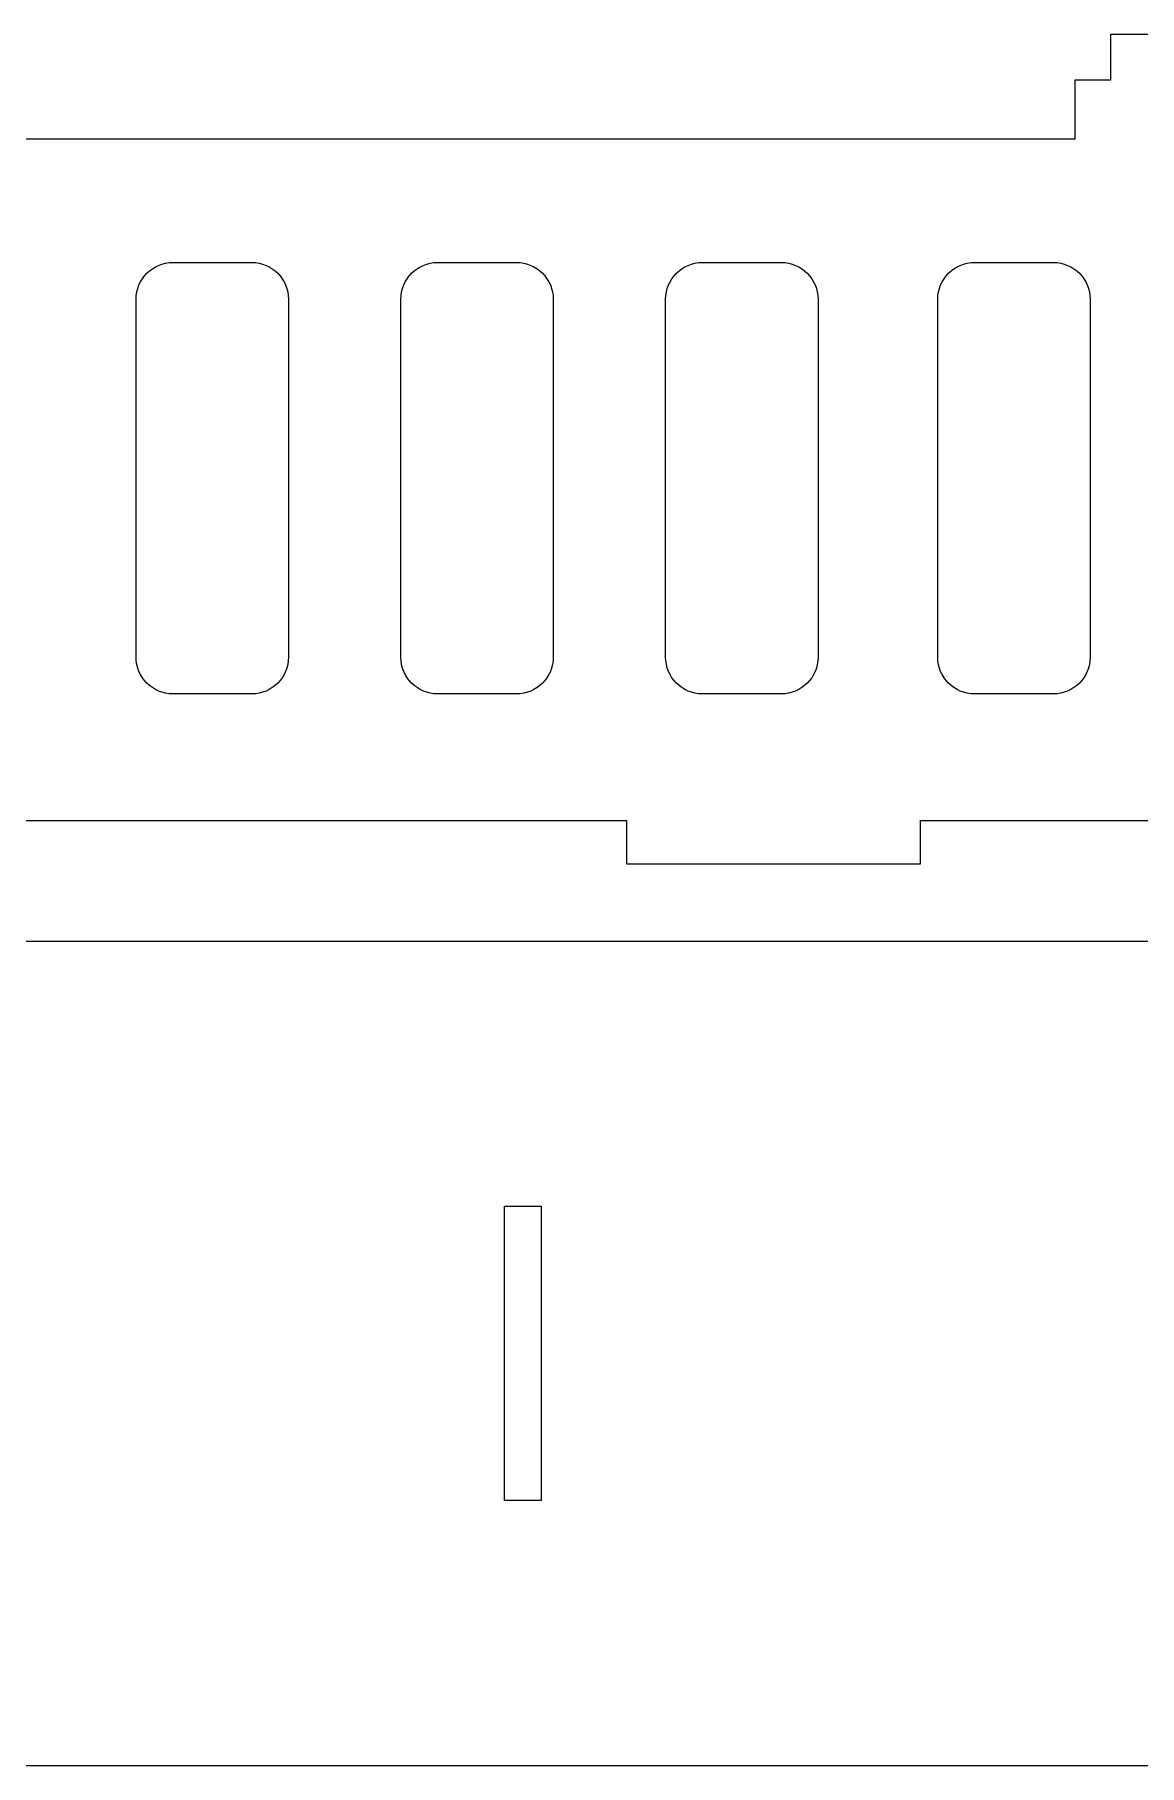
# Model space of a CAD drawing. Header units: millimetres. Extents: x -580 to 580, y -723 to 723.
# Drawn here: x 233.5 to 316.5, y -285.5 to -155.4 of the extents above; entities that cross this region are included whole.
import ezdxf

# ---------------------------------------------------------------- set-up
doc = ezdxf.new("R2010")
doc.units = ezdxf.units.MM
doc.header["$MEASUREMENT"] = 0
doc.layers.add('Camada 1', color=7, linetype='Continuous')

msp = doc.modelspace()

# ---------------------------------------------------------------- linework, layer by layer
at = {"layer": 'Camada 1', "color": 250, "lineweight": 9}
for points, knots in [([(277.954, -214.5025), (277.954, -214.5025), (211.0452, -214.5025), (211.0452, -214.5025), (211.0452, -214.5025), (211.0452, -214.5025), (211.0452, -187.8572), (211.0452, -187.8572), (211.0452, -187.8572), (211.0452, -187.8572), (208.2798, -187.8572), (208.2798, -187.8572), (208.2798, -187.8572), (208.2798, -187.8572), (208.2798, -214.5025), (208.2798, -214.5025), (208.2798, -214.5025), (208.2798, -214.5025), (201.1259, -214.5025), (201.1259, -214.5025), (201.1259, -214.5025), (201.1259, -214.5025), (201.1259, -163.2859), (201.1259, -163.2859), (201.1259, -163.2859), (201.1259, -163.2859), (215.4344, -163.2859), (215.4344, -163.2859), (215.4344, -163.2859), (215.4344, -163.2859), (215.4344, -158.8365), (215.4344, -158.8365), (215.4344, -158.8365), (215.4344, -158.8365), (218.1173, -158.8365), (218.1173, -158.8365), (218.1173, -158.8365), (218.1173, -158.8365), (218.1173, -155.4224), (218.1173, -155.4224), (218.1173, -155.4224), (218.1173, -155.4224), (225.8, -155.4224), (225.8, -155.4224), (225.8, -155.4224), (225.8, -155.4224), (225.8, -158.8365), (225.8, -158.8365), (225.8, -158.8365), (225.8, -158.8365), (228.4824, -158.8365), (228.4824, -158.8365), (228.4824, -158.8365), (228.4824, -158.8365), (228.4824, -163.2859), (228.4824, -163.2859), (228.4824, -163.2859), (228.4824, -163.2859), (311.6686, -163.2859), (311.6686, -163.2859), (311.6686, -163.2859), (311.6686, -163.2859), (311.6686, -158.8365), (311.6686, -158.8365), (311.6686, -158.8365), (311.6686, -158.8365), (314.3516, -158.8365), (314.3516, -158.8365), (314.3516, -158.8365), (314.3516, -158.8365), (314.3516, -155.4224), (314.3516, -155.4224), (314.3516, -155.4224), (314.3516, -155.4224), (322.0343, -155.4224), (322.0343, -155.4224), (322.0343, -155.4224), (322.0343, -155.4224), (322.0343, -158.8365), (322.0343, -158.8365), (322.0343, -158.8365), (322.0343, -158.8365), (324.7166, -158.8365), (324.7166, -158.8365), (324.7166, -158.8365), (324.7166, -158.8365), (324.7166, -163.2859), (324.7166, -163.2859), (324.7166, -163.2859), (324.7166, -163.2859), (409.009, -163.2859), (409.009, -163.2859), (409.009, -163.2859), (409.009, -163.2859), (409.009, -158.8365), (409.009, -158.8365), (409.009, -158.8365), (409.009, -158.8365), (411.6919, -158.8365), (411.6919, -158.8365), (411.6919, -158.8365), (411.6919, -158.8365), (411.6919, -155.4224), (411.6919, -155.4224), (411.6919, -155.4224), (411.6919, -155.4224), (419.3746, -155.4224), (419.3746, -155.4224), (419.3746, -155.4224), (419.3746, -155.4224), (419.3746, -158.8365), (419.3746, -158.8365), (419.3746, -158.8365), (419.3746, -158.8365), (422.057, -158.8365), (422.057, -158.8365), (422.057, -158.8365), (422.057, -158.8365), (422.057, -163.2859), (422.057, -163.2859), (422.057, -163.2859), (422.057, -163.2859), (435.7472, -163.2859), (435.7472, -163.2859), (435.7472, -163.2859), (435.7472, -163.2859), (435.7472, -214.5025), (435.7472, -214.5025), (435.7472, -214.5025), (435.7472, -214.5025), (427.8488, -214.5025), (427.8488, -214.5025), (427.8488, -214.5025), (427.8488, -214.5025), (427.8488, -187.8572), (427.8488, -187.8572), (427.8488, -187.8572), (427.8488, -187.8572), (425.0834, -187.8572), (425.0834, -187.8572), (425.0834, -187.8572), (425.0834, -187.8572), (425.0834, -214.5025), (425.0834, -214.5025), (425.0834, -214.5025), (425.0834, -214.5025), (383.0374, -214.5025), (383.0374, -214.5025), (383.0374, -214.5025), (383.0374, -214.5025), (383.0374, -217.7711), (383.0374, -217.7711), (383.0374, -217.7711), (383.0374, -217.7711), (360.9146, -217.7711), (360.9146, -217.7711), (360.9146, -217.7711), (360.9146, -217.7711), (360.9146, -214.5025), (360.9146, -214.5025), (360.9146, -214.5025), (360.9146, -214.5025), (300.0768, -214.5025), (300.0768, -214.5025), (300.0768, -214.5025), (300.0768, -214.5025), (300.0768, -217.7711), (300.0768, -217.7711), (300.0768, -217.7711), (300.0768, -217.7711), (277.954, -217.7711), (277.954, -217.7711), (277.954, -217.7711), (277.954, -217.7711), (277.954, -214.5025), (277.954, -214.5025), (277.954, -214.5025), (277.954, -214.5025), (277.954, -214.5025), (277.954, -214.5025)], [0, 0, 0, 0, 0.02173913, 0.02173913, 0.02173913, 0.02173913, 0.04347826, 0.04347826, 0.04347826, 0.04347826, 0.06521739, 0.06521739, 0.06521739, 0.06521739, 0.08695652, 0.08695652, 0.08695652, 0.08695652, 0.10869565, 0.10869565, 0.10869565, 0.10869565, 0.13043478, 0.13043478, 0.13043478, 0.13043478, 0.15217391, 0.15217391, 0.15217391, 0.15217391, 0.17391304, 0.17391304, 0.17391304, 0.17391304, 0.19565217, 0.19565217, 0.19565217, 0.19565217, 0.2173913, 0.2173913, 0.2173913, 0.2173913, 0.23913043, 0.23913043, 0.23913043, 0.23913043, 0.26086957, 0.26086957, 0.26086957, 0.26086957, 0.2826087, 0.2826087, 0.2826087, 0.2826087, 0.30434783, 0.30434783, 0.30434783, 0.30434783, 0.32608696, 0.32608696, 0.32608696, 0.32608696, 0.34782609, 0.34782609, 0.34782609, 0.34782609, 0.36956522, 0.36956522, 0.36956522, 0.36956522, 0.39130435, 0.39130435, 0.39130435, 0.39130435, 0.41304348, 0.41304348, 0.41304348, 0.41304348, 0.43478261, 0.43478261, 0.43478261, 0.43478261, 0.45652174, 0.45652174, 0.45652174, 0.45652174, 0.47826087, 0.47826087, 0.47826087, 0.47826087, 0.5, 0.5, 0.5, 0.5, 0.52173913, 0.52173913, 0.52173913, 0.52173913, 0.54347826, 0.54347826, 0.54347826, 0.54347826, 0.56521739, 0.56521739, 0.56521739, 0.56521739, 0.58695652, 0.58695652, 0.58695652, 0.58695652, 0.60869565, 0.60869565, 0.60869565, 0.60869565, 0.63043478, 0.63043478, 0.63043478, 0.63043478, 0.65217391, 0.65217391, 0.65217391, 0.65217391, 0.67391304, 0.67391304, 0.67391304, 0.67391304, 0.69565217, 0.69565217, 0.69565217, 0.69565217, 0.7173913, 0.7173913, 0.7173913, 0.7173913, 0.73913043, 0.73913043, 0.73913043, 0.73913043, 0.76086957, 0.76086957, 0.76086957, 0.76086957, 0.7826087, 0.7826087, 0.7826087, 0.7826087, 0.80434783, 0.80434783, 0.80434783, 0.80434783, 0.82608696, 0.82608696, 0.82608696, 0.82608696, 0.84782609, 0.84782609, 0.84782609, 0.84782609, 0.86956522, 0.86956522, 0.86956522, 0.86956522, 0.89130435, 0.89130435, 0.89130435, 0.89130435, 0.91304348, 0.91304348, 0.91304348, 0.91304348, 0.93478261, 0.93478261, 0.93478261, 0.93478261, 0.95652174, 0.95652174, 0.95652174, 0.95652174, 1, 1, 1, 1]), ([(77.4742, -285.5472), (77.4742, -285.5472), (77.4742, -276.7645), (77.4742, -276.7645), (77.4742, -276.7645), (77.4742, -276.7645), (89.4404, -276.7645), (89.4404, -276.7645), (89.4404, -276.7645), (89.4404, -276.7645), (89.4404, -273.9991), (89.4404, -273.9991), (89.4404, -273.9991), (89.4404, -273.9991), (77.4742, -273.9991), (77.4742, -273.9991), (77.4742, -273.9991), (77.4742, -273.9991), (77.4742, -265.6367), (77.4742, -265.6367), (77.4742, -265.6367), (77.4742, -265.6367), (71.9839, -265.6367), (71.9839, -265.6367), (71.9839, -265.6367), (71.9839, -265.6367), (71.9839, -255.958), (71.9839, -255.958), (71.9839, -255.958), (71.9839, -255.958), (89.4404, -255.958), (89.4404, -255.958), (89.4404, -255.958), (89.4404, -255.958), (89.4404, -253.1926), (89.4404, -253.1926), (89.4404, -253.1926), (89.4404, -253.1926), (71.9839, -253.1926), (71.9839, -253.1926), (71.9839, -253.1926), (71.9839, -253.1926), (71.9839, -243.5139), (71.9839, -243.5139), (71.9839, -243.5139), (71.9839, -243.5139), (77.4742, -243.5139), (77.4742, -243.5139), (77.4742, -243.5139), (77.4742, -243.5139), (77.4742, -235.2842), (77.4742, -235.2842), (77.4742, -235.2842), (77.4742, -235.2842), (89.4404, -235.2842), (89.4404, -235.2842), (89.4404, -235.2842), (89.4404, -235.2842), (89.4404, -232.5188), (89.4404, -232.5188), (89.4404, -232.5188), (89.4404, -232.5188), (77.4742, -232.5188), (77.4742, -232.5188), (77.4742, -232.5188), (77.4742, -232.5188), (77.4742, -223.6033), (77.4742, -223.6033), (77.4742, -223.6033), (77.4742, -223.6033), (462.8193, -223.6033), (462.8193, -223.6033), (462.8193, -223.6033), (462.8193, -223.6033), (462.8193, -243.5139), (462.8193, -243.5139), (462.8193, -243.5139), (462.8193, -243.5139), (468.36, -243.5139), (468.36, -243.5139), (468.36, -243.5139), (468.36, -243.5139), (468.36, -265.6367), (468.36, -265.6367), (468.36, -265.6367), (468.36, -265.6367), (462.8193, -265.6367), (462.8193, -265.6367), (462.8193, -265.6367), (462.8193, -265.6367), (462.8193, -285.5472), (462.8193, -285.5472), (462.8193, -285.5472), (462.8193, -285.5472), (77.4742, -285.5472), (77.4742, -285.5472), (77.4742, -285.5472), (77.4742, -285.5472), (77.4742, -285.5472), (77.4742, -285.5472)], [0, 0, 0, 0, 0.03846154, 0.03846154, 0.03846154, 0.03846154, 0.07692308, 0.07692308, 0.07692308, 0.07692308, 0.11538462, 0.11538462, 0.11538462, 0.11538462, 0.15384615, 0.15384615, 0.15384615, 0.15384615, 0.19230769, 0.19230769, 0.19230769, 0.19230769, 0.23076923, 0.23076923, 0.23076923, 0.23076923, 0.26923077, 0.26923077, 0.26923077, 0.26923077, 0.30769231, 0.30769231, 0.30769231, 0.30769231, 0.34615385, 0.34615385, 0.34615385, 0.34615385, 0.38461538, 0.38461538, 0.38461538, 0.38461538, 0.42307692, 0.42307692, 0.42307692, 0.42307692, 0.46153846, 0.46153846, 0.46153846, 0.46153846, 0.5, 0.5, 0.5, 0.5, 0.53846154, 0.53846154, 0.53846154, 0.53846154, 0.57692308, 0.57692308, 0.57692308, 0.57692308, 0.61538462, 0.61538462, 0.61538462, 0.61538462, 0.65384615, 0.65384615, 0.65384615, 0.65384615, 0.69230769, 0.69230769, 0.69230769, 0.69230769, 0.73076923, 0.73076923, 0.73076923, 0.73076923, 0.76923077, 0.76923077, 0.76923077, 0.76923077, 0.80769231, 0.80769231, 0.80769231, 0.80769231, 0.84615385, 0.84615385, 0.84615385, 0.84615385, 0.88461538, 0.88461538, 0.88461538, 0.88461538, 0.92307692, 0.92307692, 0.92307692, 0.92307692, 1, 1, 1, 1])]:
    msp.add_open_spline(points, degree=3, knots=knots, dxfattribs=at)
at = {"layer": 'Camada 1', "color": 240, "lineweight": 9}
for points, knots in [([(241.0852, -175.3191), (241.0852, -175.3191), (241.0852, -202.226), (241.0852, -202.226), (241.0852, -202.226), (241.0852, -202.226), (241.0996, -202.5077), (241.0996, -202.5077), (241.0996, -202.5077), (241.0996, -202.5077), (241.1417, -202.7814), (241.1417, -202.7814), (241.1417, -202.7814), (241.1417, -202.7814), (241.2101, -203.0459), (241.2101, -203.0459), (241.2101, -203.0459), (241.2101, -203.0459), (241.3035, -203.2997), (241.3035, -203.2997), (241.3035, -203.2997), (241.3035, -203.2997), (241.4203, -203.5413), (241.4203, -203.5413), (241.4203, -203.5413), (241.4203, -203.5413), (241.5592, -203.7693), (241.5592, -203.7693), (241.5592, -203.7693), (241.5592, -203.7693), (241.7188, -203.9823), (241.7188, -203.9823), (241.7188, -203.9823), (241.7188, -203.9823), (241.8976, -204.1789), (241.8976, -204.1789), (241.8976, -204.1789), (241.8976, -204.1789), (242.0942, -204.3578), (242.0942, -204.3578), (242.0942, -204.3578), (242.0942, -204.3578), (242.3072, -204.5173), (242.3072, -204.5173), (242.3072, -204.5173), (242.3072, -204.5173), (242.5353, -204.6562), (242.5353, -204.6562), (242.5353, -204.6562), (242.5353, -204.6562), (242.7769, -204.773), (242.7769, -204.773), (242.7769, -204.773), (242.7769, -204.773), (243.0306, -204.8664), (243.0306, -204.8664), (243.0306, -204.8664), (243.0306, -204.8664), (243.2951, -204.9348), (243.2951, -204.9348), (243.2951, -204.9348), (243.2951, -204.9348), (243.5689, -204.9769), (243.5689, -204.9769), (243.5689, -204.9769), (243.5689, -204.9769), (243.8506, -204.9913), (243.8506, -204.9913), (243.8506, -204.9913), (243.8506, -204.9913), (249.7828, -204.9913), (249.7828, -204.9913), (249.7828, -204.9913), (249.7828, -204.9913), (250.0645, -204.9769), (250.0645, -204.9769), (250.0645, -204.9769), (250.0645, -204.9769), (250.3384, -204.9348), (250.3384, -204.9348), (250.3384, -204.9348), (250.3384, -204.9348), (250.6028, -204.8664), (250.6028, -204.8664), (250.6028, -204.8664), (250.6028, -204.8664), (250.8566, -204.773), (250.8566, -204.773), (250.8566, -204.773), (250.8566, -204.773), (251.0982, -204.6562), (251.0982, -204.6562), (251.0982, -204.6562), (251.0982, -204.6562), (251.3262, -204.5173), (251.3262, -204.5173), (251.3262, -204.5173), (251.3262, -204.5173), (251.5393, -204.3578), (251.5393, -204.3578), (251.5393, -204.3578), (251.5393, -204.3578), (251.7359, -204.1789), (251.7359, -204.1789), (251.7359, -204.1789), (251.7359, -204.1789), (251.9147, -203.9823), (251.9147, -203.9823), (251.9147, -203.9823), (251.9147, -203.9823), (252.0743, -203.7693), (252.0743, -203.7693), (252.0743, -203.7693), (252.0743, -203.7693), (252.2132, -203.5413), (252.2132, -203.5413), (252.2132, -203.5413), (252.2132, -203.5413), (252.33, -203.2997), (252.33, -203.2997), (252.33, -203.2997), (252.33, -203.2997), (252.4233, -203.0459), (252.4233, -203.0459), (252.4233, -203.0459), (252.4233, -203.0459), (252.4917, -202.7814), (252.4917, -202.7814), (252.4917, -202.7814), (252.4917, -202.7814), (252.5339, -202.5077), (252.5339, -202.5077), (252.5339, -202.5077), (252.5339, -202.5077), (252.5482, -202.226), (252.5482, -202.226), (252.5482, -202.226), (252.5482, -202.226), (252.5482, -175.3191), (252.5482, -175.3191), (252.5482, -175.3191), (252.5482, -175.3191), (252.5339, -175.0374), (252.5339, -175.0374), (252.5339, -175.0374), (252.5339, -175.0374), (252.4917, -174.7635), (252.4917, -174.7635), (252.4917, -174.7635), (252.4917, -174.7635), (252.4233, -174.4991), (252.4233, -174.4991), (252.4233, -174.4991), (252.4233, -174.4991), (252.33, -174.2453), (252.33, -174.2453), (252.33, -174.2453), (252.33, -174.2453), (252.2132, -174.0037), (252.2132, -174.0037), (252.2132, -174.0037), (252.2132, -174.0037), (252.0743, -173.7757), (252.0743, -173.7757), (252.0743, -173.7757), (252.0743, -173.7757), (251.9147, -173.5626), (251.9147, -173.5626), (251.9147, -173.5626), (251.9147, -173.5626), (251.7359, -173.366), (251.7359, -173.366), (251.7359, -173.366), (251.7359, -173.366), (251.5393, -173.1872), (251.5393, -173.1872), (251.5393, -173.1872), (251.5393, -173.1872), (251.3262, -173.0276), (251.3262, -173.0276), (251.3262, -173.0276), (251.3262, -173.0276), (251.0982, -172.8887), (251.0982, -172.8887), (251.0982, -172.8887), (251.0982, -172.8887), (250.8566, -172.7719), (250.8566, -172.7719), (250.8566, -172.7719), (250.8566, -172.7719), (250.6028, -172.6785), (250.6028, -172.6785), (250.6028, -172.6785), (250.6028, -172.6785), (250.3384, -172.6101), (250.3384, -172.6101), (250.3384, -172.6101), (250.3384, -172.6101), (250.0645, -172.568), (250.0645, -172.568), (250.0645, -172.568), (250.0645, -172.568), (249.7828, -172.5537), (249.7828, -172.5537), (249.7828, -172.5537), (249.7828, -172.5537), (243.8506, -172.5537), (243.8506, -172.5537), (243.8506, -172.5537), (243.8506, -172.5537), (243.5689, -172.568), (243.5689, -172.568), (243.5689, -172.568), (243.5689, -172.568), (243.2951, -172.6101), (243.2951, -172.6101), (243.2951, -172.6101), (243.2951, -172.6101), (243.0306, -172.6785), (243.0306, -172.6785), (243.0306, -172.6785), (243.0306, -172.6785), (242.7769, -172.7719), (242.7769, -172.7719), (242.7769, -172.7719), (242.7769, -172.7719), (242.5353, -172.8887), (242.5353, -172.8887), (242.5353, -172.8887), (242.5353, -172.8887), (242.3072, -173.0276), (242.3072, -173.0276), (242.3072, -173.0276), (242.3072, -173.0276), (242.0942, -173.1872), (242.0942, -173.1872), (242.0942, -173.1872), (242.0942, -173.1872), (241.8976, -173.366), (241.8976, -173.366), (241.8976, -173.366), (241.8976, -173.366), (241.7188, -173.5626), (241.7188, -173.5626), (241.7188, -173.5626), (241.7188, -173.5626), (241.5592, -173.7757), (241.5592, -173.7757), (241.5592, -173.7757), (241.5592, -173.7757), (241.4203, -174.0037), (241.4203, -174.0037), (241.4203, -174.0037), (241.4203, -174.0037), (241.3035, -174.2453), (241.3035, -174.2453), (241.3035, -174.2453), (241.3035, -174.2453), (241.2101, -174.4991), (241.2101, -174.4991), (241.2101, -174.4991), (241.2101, -174.4991), (241.1417, -174.7635), (241.1417, -174.7635), (241.1417, -174.7635), (241.1417, -174.7635), (241.0996, -175.0374), (241.0996, -175.0374), (241.0996, -175.0374), (241.0996, -175.0374), (241.0852, -175.3191), (241.0852, -175.3191), (241.0852, -175.3191), (241.0852, -175.3191), (241.0852, -175.3191), (241.0852, -175.3191)], [0, 0, 0, 0, 0.01428571, 0.01428571, 0.01428571, 0.01428571, 0.02857143, 0.02857143, 0.02857143, 0.02857143, 0.04285714, 0.04285714, 0.04285714, 0.04285714, 0.05714286, 0.05714286, 0.05714286, 0.05714286, 0.07142857, 0.07142857, 0.07142857, 0.07142857, 0.08571429, 0.08571429, 0.08571429, 0.08571429, 0.1, 0.1, 0.1, 0.1, 0.11428571, 0.11428571, 0.11428571, 0.11428571, 0.12857143, 0.12857143, 0.12857143, 0.12857143, 0.14285714, 0.14285714, 0.14285714, 0.14285714, 0.15714286, 0.15714286, 0.15714286, 0.15714286, 0.17142857, 0.17142857, 0.17142857, 0.17142857, 0.18571429, 0.18571429, 0.18571429, 0.18571429, 0.2, 0.2, 0.2, 0.2, 0.21428571, 0.21428571, 0.21428571, 0.21428571, 0.22857143, 0.22857143, 0.22857143, 0.22857143, 0.24285714, 0.24285714, 0.24285714, 0.24285714, 0.25714286, 0.25714286, 0.25714286, 0.25714286, 0.27142857, 0.27142857, 0.27142857, 0.27142857, 0.28571429, 0.28571429, 0.28571429, 0.28571429, 0.3, 0.3, 0.3, 0.3, 0.31428571, 0.31428571, 0.31428571, 0.31428571, 0.32857143, 0.32857143, 0.32857143, 0.32857143, 0.34285714, 0.34285714, 0.34285714, 0.34285714, 0.35714286, 0.35714286, 0.35714286, 0.35714286, 0.37142857, 0.37142857, 0.37142857, 0.37142857, 0.38571429, 0.38571429, 0.38571429, 0.38571429, 0.4, 0.4, 0.4, 0.4, 0.41428571, 0.41428571, 0.41428571, 0.41428571, 0.42857143, 0.42857143, 0.42857143, 0.42857143, 0.44285714, 0.44285714, 0.44285714, 0.44285714, 0.45714286, 0.45714286, 0.45714286, 0.45714286, 0.47142857, 0.47142857, 0.47142857, 0.47142857, 0.48571429, 0.48571429, 0.48571429, 0.48571429, 0.5, 0.5, 0.5, 0.5, 0.51428571, 0.51428571, 0.51428571, 0.51428571, 0.52857143, 0.52857143, 0.52857143, 0.52857143, 0.54285714, 0.54285714, 0.54285714, 0.54285714, 0.55714286, 0.55714286, 0.55714286, 0.55714286, 0.57142857, 0.57142857, 0.57142857, 0.57142857, 0.58571429, 0.58571429, 0.58571429, 0.58571429, 0.6, 0.6, 0.6, 0.6, 0.61428571, 0.61428571, 0.61428571, 0.61428571, 0.62857143, 0.62857143, 0.62857143, 0.62857143, 0.64285714, 0.64285714, 0.64285714, 0.64285714, 0.65714286, 0.65714286, 0.65714286, 0.65714286, 0.67142857, 0.67142857, 0.67142857, 0.67142857, 0.68571429, 0.68571429, 0.68571429, 0.68571429, 0.7, 0.7, 0.7, 0.7, 0.71428571, 0.71428571, 0.71428571, 0.71428571, 0.72857143, 0.72857143, 0.72857143, 0.72857143, 0.74285714, 0.74285714, 0.74285714, 0.74285714, 0.75714286, 0.75714286, 0.75714286, 0.75714286, 0.77142857, 0.77142857, 0.77142857, 0.77142857, 0.78571429, 0.78571429, 0.78571429, 0.78571429, 0.8, 0.8, 0.8, 0.8, 0.81428571, 0.81428571, 0.81428571, 0.81428571, 0.82857143, 0.82857143, 0.82857143, 0.82857143, 0.84285714, 0.84285714, 0.84285714, 0.84285714, 0.85714286, 0.85714286, 0.85714286, 0.85714286, 0.87142857, 0.87142857, 0.87142857, 0.87142857, 0.88571429, 0.88571429, 0.88571429, 0.88571429, 0.9, 0.9, 0.9, 0.9, 0.91428571, 0.91428571, 0.91428571, 0.91428571, 0.92857143, 0.92857143, 0.92857143, 0.92857143, 0.94285714, 0.94285714, 0.94285714, 0.94285714, 0.95714286, 0.95714286, 0.95714286, 0.95714286, 0.97142857, 0.97142857, 0.97142857, 0.97142857, 1, 1, 1, 1]), ([(260.9958, -175.3191), (260.9958, -175.3191), (260.9958, -202.226), (260.9958, -202.226), (260.9958, -202.226), (260.9958, -202.226), (261.0101, -202.5077), (261.0101, -202.5077), (261.0101, -202.5077), (261.0101, -202.5077), (261.0523, -202.7814), (261.0523, -202.7814), (261.0523, -202.7814), (261.0523, -202.7814), (261.1207, -203.0459), (261.1207, -203.0459), (261.1207, -203.0459), (261.1207, -203.0459), (261.214, -203.2997), (261.214, -203.2997), (261.214, -203.2997), (261.214, -203.2997), (261.3308, -203.5413), (261.3308, -203.5413), (261.3308, -203.5413), (261.3308, -203.5413), (261.4697, -203.7693), (261.4697, -203.7693), (261.4697, -203.7693), (261.4697, -203.7693), (261.6293, -203.9823), (261.6293, -203.9823), (261.6293, -203.9823), (261.6293, -203.9823), (261.8081, -204.1789), (261.8081, -204.1789), (261.8081, -204.1789), (261.8081, -204.1789), (262.0047, -204.3578), (262.0047, -204.3578), (262.0047, -204.3578), (262.0047, -204.3578), (262.2178, -204.5173), (262.2178, -204.5173), (262.2178, -204.5173), (262.2178, -204.5173), (262.4458, -204.6562), (262.4458, -204.6562), (262.4458, -204.6562), (262.4458, -204.6562), (262.6874, -204.773), (262.6874, -204.773), (262.6874, -204.773), (262.6874, -204.773), (262.9412, -204.8664), (262.9412, -204.8664), (262.9412, -204.8664), (262.9412, -204.8664), (263.2056, -204.9348), (263.2056, -204.9348), (263.2056, -204.9348), (263.2056, -204.9348), (263.4794, -204.9769), (263.4794, -204.9769), (263.4794, -204.9769), (263.4794, -204.9769), (263.7611, -204.9913), (263.7611, -204.9913), (263.7611, -204.9913), (263.7611, -204.9913), (269.6933, -204.9913), (269.6933, -204.9913), (269.6933, -204.9913), (269.6933, -204.9913), (269.975, -204.9769), (269.975, -204.9769), (269.975, -204.9769), (269.975, -204.9769), (270.2489, -204.9348), (270.2489, -204.9348), (270.2489, -204.9348), (270.2489, -204.9348), (270.5134, -204.8664), (270.5134, -204.8664), (270.5134, -204.8664), (270.5134, -204.8664), (270.7671, -204.773), (270.7671, -204.773), (270.7671, -204.773), (270.7671, -204.773), (271.0087, -204.6562), (271.0087, -204.6562), (271.0087, -204.6562), (271.0087, -204.6562), (271.2368, -204.5173), (271.2368, -204.5173), (271.2368, -204.5173), (271.2368, -204.5173), (271.4498, -204.3578), (271.4498, -204.3578), (271.4498, -204.3578), (271.4498, -204.3578), (271.6464, -204.1789), (271.6464, -204.1789), (271.6464, -204.1789), (271.6464, -204.1789), (271.8252, -203.9823), (271.8252, -203.9823), (271.8252, -203.9823), (271.8252, -203.9823), (271.9848, -203.7693), (271.9848, -203.7693), (271.9848, -203.7693), (271.9848, -203.7693), (272.1237, -203.5413), (272.1237, -203.5413), (272.1237, -203.5413), (272.1237, -203.5413), (272.2405, -203.2997), (272.2405, -203.2997), (272.2405, -203.2997), (272.2405, -203.2997), (272.3339, -203.0459), (272.3339, -203.0459), (272.3339, -203.0459), (272.3339, -203.0459), (272.4023, -202.7814), (272.4023, -202.7814), (272.4023, -202.7814), (272.4023, -202.7814), (272.4444, -202.5077), (272.4444, -202.5077), (272.4444, -202.5077), (272.4444, -202.5077), (272.4587, -202.226), (272.4587, -202.226), (272.4587, -202.226), (272.4587, -202.226), (272.4587, -175.3191), (272.4587, -175.3191), (272.4587, -175.3191), (272.4587, -175.3191), (272.4444, -175.0374), (272.4444, -175.0374), (272.4444, -175.0374), (272.4444, -175.0374), (272.4023, -174.7635), (272.4023, -174.7635), (272.4023, -174.7635), (272.4023, -174.7635), (272.3339, -174.4991), (272.3339, -174.4991), (272.3339, -174.4991), (272.3339, -174.4991), (272.2405, -174.2453), (272.2405, -174.2453), (272.2405, -174.2453), (272.2405, -174.2453), (272.1237, -174.0037), (272.1237, -174.0037), (272.1237, -174.0037), (272.1237, -174.0037), (271.9848, -173.7757), (271.9848, -173.7757), (271.9848, -173.7757), (271.9848, -173.7757), (271.8252, -173.5626), (271.8252, -173.5626), (271.8252, -173.5626), (271.8252, -173.5626), (271.6464, -173.366), (271.6464, -173.366), (271.6464, -173.366), (271.6464, -173.366), (271.4498, -173.1872), (271.4498, -173.1872), (271.4498, -173.1872), (271.4498, -173.1872), (271.2368, -173.0276), (271.2368, -173.0276), (271.2368, -173.0276), (271.2368, -173.0276), (271.0087, -172.8887), (271.0087, -172.8887), (271.0087, -172.8887), (271.0087, -172.8887), (270.7671, -172.7719), (270.7671, -172.7719), (270.7671, -172.7719), (270.7671, -172.7719), (270.5134, -172.6785), (270.5134, -172.6785), (270.5134, -172.6785), (270.5134, -172.6785), (270.2489, -172.6101), (270.2489, -172.6101), (270.2489, -172.6101), (270.2489, -172.6101), (269.975, -172.568), (269.975, -172.568), (269.975, -172.568), (269.975, -172.568), (269.6933, -172.5537), (269.6933, -172.5537), (269.6933, -172.5537), (269.6933, -172.5537), (263.7611, -172.5537), (263.7611, -172.5537), (263.7611, -172.5537), (263.7611, -172.5537), (263.4794, -172.568), (263.4794, -172.568), (263.4794, -172.568), (263.4794, -172.568), (263.2056, -172.6101), (263.2056, -172.6101), (263.2056, -172.6101), (263.2056, -172.6101), (262.9412, -172.6785), (262.9412, -172.6785), (262.9412, -172.6785), (262.9412, -172.6785), (262.6874, -172.7719), (262.6874, -172.7719), (262.6874, -172.7719), (262.6874, -172.7719), (262.4458, -172.8887), (262.4458, -172.8887), (262.4458, -172.8887), (262.4458, -172.8887), (262.2178, -173.0276), (262.2178, -173.0276), (262.2178, -173.0276), (262.2178, -173.0276), (262.0047, -173.1872), (262.0047, -173.1872), (262.0047, -173.1872), (262.0047, -173.1872), (261.8081, -173.366), (261.8081, -173.366), (261.8081, -173.366), (261.8081, -173.366), (261.6293, -173.5626), (261.6293, -173.5626), (261.6293, -173.5626), (261.6293, -173.5626), (261.4697, -173.7757), (261.4697, -173.7757), (261.4697, -173.7757), (261.4697, -173.7757), (261.3308, -174.0037), (261.3308, -174.0037), (261.3308, -174.0037), (261.3308, -174.0037), (261.214, -174.2453), (261.214, -174.2453), (261.214, -174.2453), (261.214, -174.2453), (261.1207, -174.4991), (261.1207, -174.4991), (261.1207, -174.4991), (261.1207, -174.4991), (261.0523, -174.7635), (261.0523, -174.7635), (261.0523, -174.7635), (261.0523, -174.7635), (261.0101, -175.0374), (261.0101, -175.0374), (261.0101, -175.0374), (261.0101, -175.0374), (260.9958, -175.3191), (260.9958, -175.3191), (260.9958, -175.3191), (260.9958, -175.3191), (260.9958, -175.3191), (260.9958, -175.3191)], [0, 0, 0, 0, 0.01428571, 0.01428571, 0.01428571, 0.01428571, 0.02857143, 0.02857143, 0.02857143, 0.02857143, 0.04285714, 0.04285714, 0.04285714, 0.04285714, 0.05714286, 0.05714286, 0.05714286, 0.05714286, 0.07142857, 0.07142857, 0.07142857, 0.07142857, 0.08571429, 0.08571429, 0.08571429, 0.08571429, 0.1, 0.1, 0.1, 0.1, 0.11428571, 0.11428571, 0.11428571, 0.11428571, 0.12857143, 0.12857143, 0.12857143, 0.12857143, 0.14285714, 0.14285714, 0.14285714, 0.14285714, 0.15714286, 0.15714286, 0.15714286, 0.15714286, 0.17142857, 0.17142857, 0.17142857, 0.17142857, 0.18571429, 0.18571429, 0.18571429, 0.18571429, 0.2, 0.2, 0.2, 0.2, 0.21428571, 0.21428571, 0.21428571, 0.21428571, 0.22857143, 0.22857143, 0.22857143, 0.22857143, 0.24285714, 0.24285714, 0.24285714, 0.24285714, 0.25714286, 0.25714286, 0.25714286, 0.25714286, 0.27142857, 0.27142857, 0.27142857, 0.27142857, 0.28571429, 0.28571429, 0.28571429, 0.28571429, 0.3, 0.3, 0.3, 0.3, 0.31428571, 0.31428571, 0.31428571, 0.31428571, 0.32857143, 0.32857143, 0.32857143, 0.32857143, 0.34285714, 0.34285714, 0.34285714, 0.34285714, 0.35714286, 0.35714286, 0.35714286, 0.35714286, 0.37142857, 0.37142857, 0.37142857, 0.37142857, 0.38571429, 0.38571429, 0.38571429, 0.38571429, 0.4, 0.4, 0.4, 0.4, 0.41428571, 0.41428571, 0.41428571, 0.41428571, 0.42857143, 0.42857143, 0.42857143, 0.42857143, 0.44285714, 0.44285714, 0.44285714, 0.44285714, 0.45714286, 0.45714286, 0.45714286, 0.45714286, 0.47142857, 0.47142857, 0.47142857, 0.47142857, 0.48571429, 0.48571429, 0.48571429, 0.48571429, 0.5, 0.5, 0.5, 0.5, 0.51428571, 0.51428571, 0.51428571, 0.51428571, 0.52857143, 0.52857143, 0.52857143, 0.52857143, 0.54285714, 0.54285714, 0.54285714, 0.54285714, 0.55714286, 0.55714286, 0.55714286, 0.55714286, 0.57142857, 0.57142857, 0.57142857, 0.57142857, 0.58571429, 0.58571429, 0.58571429, 0.58571429, 0.6, 0.6, 0.6, 0.6, 0.61428571, 0.61428571, 0.61428571, 0.61428571, 0.62857143, 0.62857143, 0.62857143, 0.62857143, 0.64285714, 0.64285714, 0.64285714, 0.64285714, 0.65714286, 0.65714286, 0.65714286, 0.65714286, 0.67142857, 0.67142857, 0.67142857, 0.67142857, 0.68571429, 0.68571429, 0.68571429, 0.68571429, 0.7, 0.7, 0.7, 0.7, 0.71428571, 0.71428571, 0.71428571, 0.71428571, 0.72857143, 0.72857143, 0.72857143, 0.72857143, 0.74285714, 0.74285714, 0.74285714, 0.74285714, 0.75714286, 0.75714286, 0.75714286, 0.75714286, 0.77142857, 0.77142857, 0.77142857, 0.77142857, 0.78571429, 0.78571429, 0.78571429, 0.78571429, 0.8, 0.8, 0.8, 0.8, 0.81428571, 0.81428571, 0.81428571, 0.81428571, 0.82857143, 0.82857143, 0.82857143, 0.82857143, 0.84285714, 0.84285714, 0.84285714, 0.84285714, 0.85714286, 0.85714286, 0.85714286, 0.85714286, 0.87142857, 0.87142857, 0.87142857, 0.87142857, 0.88571429, 0.88571429, 0.88571429, 0.88571429, 0.9, 0.9, 0.9, 0.9, 0.91428571, 0.91428571, 0.91428571, 0.91428571, 0.92857143, 0.92857143, 0.92857143, 0.92857143, 0.94285714, 0.94285714, 0.94285714, 0.94285714, 0.95714286, 0.95714286, 0.95714286, 0.95714286, 0.97142857, 0.97142857, 0.97142857, 0.97142857, 1, 1, 1, 1]), ([(280.9063, -175.3191), (280.9063, -175.3191), (280.9063, -202.226), (280.9063, -202.226), (280.9063, -202.226), (280.9063, -202.226), (280.9207, -202.5077), (280.9207, -202.5077), (280.9207, -202.5077), (280.9207, -202.5077), (280.9628, -202.7814), (280.9628, -202.7814), (280.9628, -202.7814), (280.9628, -202.7814), (281.0312, -203.0459), (281.0312, -203.0459), (281.0312, -203.0459), (281.0312, -203.0459), (281.1246, -203.2997), (281.1246, -203.2997), (281.1246, -203.2997), (281.1246, -203.2997), (281.2414, -203.5413), (281.2414, -203.5413), (281.2414, -203.5413), (281.2414, -203.5413), (281.3803, -203.7693), (281.3803, -203.7693), (281.3803, -203.7693), (281.3803, -203.7693), (281.5398, -203.9823), (281.5398, -203.9823), (281.5398, -203.9823), (281.5398, -203.9823), (281.7187, -204.1789), (281.7187, -204.1789), (281.7187, -204.1789), (281.7187, -204.1789), (281.9153, -204.3578), (281.9153, -204.3578), (281.9153, -204.3578), (281.9153, -204.3578), (282.1283, -204.5173), (282.1283, -204.5173), (282.1283, -204.5173), (282.1283, -204.5173), (282.3563, -204.6562), (282.3563, -204.6562), (282.3563, -204.6562), (282.3563, -204.6562), (282.5979, -204.773), (282.5979, -204.773), (282.5979, -204.773), (282.5979, -204.773), (282.8517, -204.8664), (282.8517, -204.8664), (282.8517, -204.8664), (282.8517, -204.8664), (283.1162, -204.9348), (283.1162, -204.9348), (283.1162, -204.9348), (283.1162, -204.9348), (283.3899, -204.9769), (283.3899, -204.9769), (283.3899, -204.9769), (283.3899, -204.9769), (283.6716, -204.9913), (283.6716, -204.9913), (283.6716, -204.9913), (283.6716, -204.9913), (289.6039, -204.9913), (289.6039, -204.9913), (289.6039, -204.9913), (289.6039, -204.9913), (289.8856, -204.9769), (289.8856, -204.9769), (289.8856, -204.9769), (289.8856, -204.9769), (290.1594, -204.9348), (290.1594, -204.9348), (290.1594, -204.9348), (290.1594, -204.9348), (290.4239, -204.8664), (290.4239, -204.8664), (290.4239, -204.8664), (290.4239, -204.8664), (290.6777, -204.773), (290.6777, -204.773), (290.6777, -204.773), (290.6777, -204.773), (290.9193, -204.6562), (290.9193, -204.6562), (290.9193, -204.6562), (290.9193, -204.6562), (291.1473, -204.5173), (291.1473, -204.5173), (291.1473, -204.5173), (291.1473, -204.5173), (291.3603, -204.3578), (291.3603, -204.3578), (291.3603, -204.3578), (291.3603, -204.3578), (291.5569, -204.1789), (291.5569, -204.1789), (291.5569, -204.1789), (291.5569, -204.1789), (291.7358, -203.9823), (291.7358, -203.9823), (291.7358, -203.9823), (291.7358, -203.9823), (291.8953, -203.7693), (291.8953, -203.7693), (291.8953, -203.7693), (291.8953, -203.7693), (292.0342, -203.5413), (292.0342, -203.5413), (292.0342, -203.5413), (292.0342, -203.5413), (292.151, -203.2997), (292.151, -203.2997), (292.151, -203.2997), (292.151, -203.2997), (292.2444, -203.0459), (292.2444, -203.0459), (292.2444, -203.0459), (292.2444, -203.0459), (292.3128, -202.7814), (292.3128, -202.7814), (292.3128, -202.7814), (292.3128, -202.7814), (292.3549, -202.5077), (292.3549, -202.5077), (292.3549, -202.5077), (292.3549, -202.5077), (292.3692, -202.226), (292.3692, -202.226), (292.3692, -202.226), (292.3692, -202.226), (292.3692, -175.3191), (292.3692, -175.3191), (292.3692, -175.3191), (292.3692, -175.3191), (292.3549, -175.0374), (292.3549, -175.0374), (292.3549, -175.0374), (292.3549, -175.0374), (292.3128, -174.7635), (292.3128, -174.7635), (292.3128, -174.7635), (292.3128, -174.7635), (292.2444, -174.4991), (292.2444, -174.4991), (292.2444, -174.4991), (292.2444, -174.4991), (292.151, -174.2453), (292.151, -174.2453), (292.151, -174.2453), (292.151, -174.2453), (292.0342, -174.0037), (292.0342, -174.0037), (292.0342, -174.0037), (292.0342, -174.0037), (291.8953, -173.7757), (291.8953, -173.7757), (291.8953, -173.7757), (291.8953, -173.7757), (291.7358, -173.5626), (291.7358, -173.5626), (291.7358, -173.5626), (291.7358, -173.5626), (291.5569, -173.366), (291.5569, -173.366), (291.5569, -173.366), (291.5569, -173.366), (291.3603, -173.1872), (291.3603, -173.1872), (291.3603, -173.1872), (291.3603, -173.1872), (291.1473, -173.0276), (291.1473, -173.0276), (291.1473, -173.0276), (291.1473, -173.0276), (290.9193, -172.8887), (290.9193, -172.8887), (290.9193, -172.8887), (290.9193, -172.8887), (290.6777, -172.7719), (290.6777, -172.7719), (290.6777, -172.7719), (290.6777, -172.7719), (290.4239, -172.6785), (290.4239, -172.6785), (290.4239, -172.6785), (290.4239, -172.6785), (290.1594, -172.6101), (290.1594, -172.6101), (290.1594, -172.6101), (290.1594, -172.6101), (289.8856, -172.568), (289.8856, -172.568), (289.8856, -172.568), (289.8856, -172.568), (289.6039, -172.5537), (289.6039, -172.5537), (289.6039, -172.5537), (289.6039, -172.5537), (283.6716, -172.5537), (283.6716, -172.5537), (283.6716, -172.5537), (283.6716, -172.5537), (283.3899, -172.568), (283.3899, -172.568), (283.3899, -172.568), (283.3899, -172.568), (283.1162, -172.6101), (283.1162, -172.6101), (283.1162, -172.6101), (283.1162, -172.6101), (282.8517, -172.6785), (282.8517, -172.6785), (282.8517, -172.6785), (282.8517, -172.6785), (282.5979, -172.7719), (282.5979, -172.7719), (282.5979, -172.7719), (282.5979, -172.7719), (282.3563, -172.8887), (282.3563, -172.8887), (282.3563, -172.8887), (282.3563, -172.8887), (282.1283, -173.0276), (282.1283, -173.0276), (282.1283, -173.0276), (282.1283, -173.0276), (281.9153, -173.1872), (281.9153, -173.1872), (281.9153, -173.1872), (281.9153, -173.1872), (281.7187, -173.366), (281.7187, -173.366), (281.7187, -173.366), (281.7187, -173.366), (281.5398, -173.5626), (281.5398, -173.5626), (281.5398, -173.5626), (281.5398, -173.5626), (281.3803, -173.7757), (281.3803, -173.7757), (281.3803, -173.7757), (281.3803, -173.7757), (281.2414, -174.0037), (281.2414, -174.0037), (281.2414, -174.0037), (281.2414, -174.0037), (281.1246, -174.2453), (281.1246, -174.2453), (281.1246, -174.2453), (281.1246, -174.2453), (281.0312, -174.4991), (281.0312, -174.4991), (281.0312, -174.4991), (281.0312, -174.4991), (280.9628, -174.7635), (280.9628, -174.7635), (280.9628, -174.7635), (280.9628, -174.7635), (280.9207, -175.0374), (280.9207, -175.0374), (280.9207, -175.0374), (280.9207, -175.0374), (280.9063, -175.3191), (280.9063, -175.3191), (280.9063, -175.3191), (280.9063, -175.3191), (280.9063, -175.3191), (280.9063, -175.3191)], [0, 0, 0, 0, 0.01428571, 0.01428571, 0.01428571, 0.01428571, 0.02857143, 0.02857143, 0.02857143, 0.02857143, 0.04285714, 0.04285714, 0.04285714, 0.04285714, 0.05714286, 0.05714286, 0.05714286, 0.05714286, 0.07142857, 0.07142857, 0.07142857, 0.07142857, 0.08571429, 0.08571429, 0.08571429, 0.08571429, 0.1, 0.1, 0.1, 0.1, 0.11428571, 0.11428571, 0.11428571, 0.11428571, 0.12857143, 0.12857143, 0.12857143, 0.12857143, 0.14285714, 0.14285714, 0.14285714, 0.14285714, 0.15714286, 0.15714286, 0.15714286, 0.15714286, 0.17142857, 0.17142857, 0.17142857, 0.17142857, 0.18571429, 0.18571429, 0.18571429, 0.18571429, 0.2, 0.2, 0.2, 0.2, 0.21428571, 0.21428571, 0.21428571, 0.21428571, 0.22857143, 0.22857143, 0.22857143, 0.22857143, 0.24285714, 0.24285714, 0.24285714, 0.24285714, 0.25714286, 0.25714286, 0.25714286, 0.25714286, 0.27142857, 0.27142857, 0.27142857, 0.27142857, 0.28571429, 0.28571429, 0.28571429, 0.28571429, 0.3, 0.3, 0.3, 0.3, 0.31428571, 0.31428571, 0.31428571, 0.31428571, 0.32857143, 0.32857143, 0.32857143, 0.32857143, 0.34285714, 0.34285714, 0.34285714, 0.34285714, 0.35714286, 0.35714286, 0.35714286, 0.35714286, 0.37142857, 0.37142857, 0.37142857, 0.37142857, 0.38571429, 0.38571429, 0.38571429, 0.38571429, 0.4, 0.4, 0.4, 0.4, 0.41428571, 0.41428571, 0.41428571, 0.41428571, 0.42857143, 0.42857143, 0.42857143, 0.42857143, 0.44285714, 0.44285714, 0.44285714, 0.44285714, 0.45714286, 0.45714286, 0.45714286, 0.45714286, 0.47142857, 0.47142857, 0.47142857, 0.47142857, 0.48571429, 0.48571429, 0.48571429, 0.48571429, 0.5, 0.5, 0.5, 0.5, 0.51428571, 0.51428571, 0.51428571, 0.51428571, 0.52857143, 0.52857143, 0.52857143, 0.52857143, 0.54285714, 0.54285714, 0.54285714, 0.54285714, 0.55714286, 0.55714286, 0.55714286, 0.55714286, 0.57142857, 0.57142857, 0.57142857, 0.57142857, 0.58571429, 0.58571429, 0.58571429, 0.58571429, 0.6, 0.6, 0.6, 0.6, 0.61428571, 0.61428571, 0.61428571, 0.61428571, 0.62857143, 0.62857143, 0.62857143, 0.62857143, 0.64285714, 0.64285714, 0.64285714, 0.64285714, 0.65714286, 0.65714286, 0.65714286, 0.65714286, 0.67142857, 0.67142857, 0.67142857, 0.67142857, 0.68571429, 0.68571429, 0.68571429, 0.68571429, 0.7, 0.7, 0.7, 0.7, 0.71428571, 0.71428571, 0.71428571, 0.71428571, 0.72857143, 0.72857143, 0.72857143, 0.72857143, 0.74285714, 0.74285714, 0.74285714, 0.74285714, 0.75714286, 0.75714286, 0.75714286, 0.75714286, 0.77142857, 0.77142857, 0.77142857, 0.77142857, 0.78571429, 0.78571429, 0.78571429, 0.78571429, 0.8, 0.8, 0.8, 0.8, 0.81428571, 0.81428571, 0.81428571, 0.81428571, 0.82857143, 0.82857143, 0.82857143, 0.82857143, 0.84285714, 0.84285714, 0.84285714, 0.84285714, 0.85714286, 0.85714286, 0.85714286, 0.85714286, 0.87142857, 0.87142857, 0.87142857, 0.87142857, 0.88571429, 0.88571429, 0.88571429, 0.88571429, 0.9, 0.9, 0.9, 0.9, 0.91428571, 0.91428571, 0.91428571, 0.91428571, 0.92857143, 0.92857143, 0.92857143, 0.92857143, 0.94285714, 0.94285714, 0.94285714, 0.94285714, 0.95714286, 0.95714286, 0.95714286, 0.95714286, 0.97142857, 0.97142857, 0.97142857, 0.97142857, 1, 1, 1, 1]), ([(301.3699, -175.3191), (301.3699, -175.3191), (301.3699, -202.226), (301.3699, -202.226), (301.3699, -202.226), (301.3699, -202.226), (301.3843, -202.5077), (301.3843, -202.5077), (301.3843, -202.5077), (301.3843, -202.5077), (301.4264, -202.7814), (301.4264, -202.7814), (301.4264, -202.7814), (301.4264, -202.7814), (301.4948, -203.0459), (301.4948, -203.0459), (301.4948, -203.0459), (301.4948, -203.0459), (301.5882, -203.2997), (301.5882, -203.2997), (301.5882, -203.2997), (301.5882, -203.2997), (301.705, -203.5413), (301.705, -203.5413), (301.705, -203.5413), (301.705, -203.5413), (301.8439, -203.7693), (301.8439, -203.7693), (301.8439, -203.7693), (301.8439, -203.7693), (302.0034, -203.9823), (302.0034, -203.9823), (302.0034, -203.9823), (302.0034, -203.9823), (302.1823, -204.1789), (302.1823, -204.1789), (302.1823, -204.1789), (302.1823, -204.1789), (302.3789, -204.3578), (302.3789, -204.3578), (302.3789, -204.3578), (302.3789, -204.3578), (302.5919, -204.5173), (302.5919, -204.5173), (302.5919, -204.5173), (302.5919, -204.5173), (302.8199, -204.6562), (302.8199, -204.6562), (302.8199, -204.6562), (302.8199, -204.6562), (303.0615, -204.773), (303.0615, -204.773), (303.0615, -204.773), (303.0615, -204.773), (303.3153, -204.8664), (303.3153, -204.8664), (303.3153, -204.8664), (303.3153, -204.8664), (303.5798, -204.9348), (303.5798, -204.9348), (303.5798, -204.9348), (303.5798, -204.9348), (303.8535, -204.9769), (303.8535, -204.9769), (303.8535, -204.9769), (303.8535, -204.9769), (304.1352, -204.9913), (304.1352, -204.9913), (304.1352, -204.9913), (304.1352, -204.9913), (310.0675, -204.9913), (310.0675, -204.9913), (310.0675, -204.9913), (310.0675, -204.9913), (310.3492, -204.9769), (310.3492, -204.9769), (310.3492, -204.9769), (310.3492, -204.9769), (310.623, -204.9348), (310.623, -204.9348), (310.623, -204.9348), (310.623, -204.9348), (310.8875, -204.8664), (310.8875, -204.8664), (310.8875, -204.8664), (310.8875, -204.8664), (311.1413, -204.773), (311.1413, -204.773), (311.1413, -204.773), (311.1413, -204.773), (311.3829, -204.6562), (311.3829, -204.6562), (311.3829, -204.6562), (311.3829, -204.6562), (311.6109, -204.5173), (311.6109, -204.5173), (311.6109, -204.5173), (311.6109, -204.5173), (311.8239, -204.3578), (311.8239, -204.3578), (311.8239, -204.3578), (311.8239, -204.3578), (312.0206, -204.1789), (312.0206, -204.1789), (312.0206, -204.1789), (312.0206, -204.1789), (312.1994, -203.9823), (312.1994, -203.9823), (312.1994, -203.9823), (312.1994, -203.9823), (312.3589, -203.7693), (312.3589, -203.7693), (312.3589, -203.7693), (312.3589, -203.7693), (312.4978, -203.5413), (312.4978, -203.5413), (312.4978, -203.5413), (312.4978, -203.5413), (312.6146, -203.2997), (312.6146, -203.2997), (312.6146, -203.2997), (312.6146, -203.2997), (312.708, -203.0459), (312.708, -203.0459), (312.708, -203.0459), (312.708, -203.0459), (312.7764, -202.7814), (312.7764, -202.7814), (312.7764, -202.7814), (312.7764, -202.7814), (312.8185, -202.5077), (312.8185, -202.5077), (312.8185, -202.5077), (312.8185, -202.5077), (312.8328, -202.226), (312.8328, -202.226), (312.8328, -202.226), (312.8328, -202.226), (312.8328, -175.3191), (312.8328, -175.3191), (312.8328, -175.3191), (312.8328, -175.3191), (312.8185, -175.0374), (312.8185, -175.0374), (312.8185, -175.0374), (312.8185, -175.0374), (312.7764, -174.7635), (312.7764, -174.7635), (312.7764, -174.7635), (312.7764, -174.7635), (312.708, -174.4991), (312.708, -174.4991), (312.708, -174.4991), (312.708, -174.4991), (312.6146, -174.2453), (312.6146, -174.2453), (312.6146, -174.2453), (312.6146, -174.2453), (312.4978, -174.0037), (312.4978, -174.0037), (312.4978, -174.0037), (312.4978, -174.0037), (312.3589, -173.7757), (312.3589, -173.7757), (312.3589, -173.7757), (312.3589, -173.7757), (312.1994, -173.5626), (312.1994, -173.5626), (312.1994, -173.5626), (312.1994, -173.5626), (312.0206, -173.366), (312.0206, -173.366), (312.0206, -173.366), (312.0206, -173.366), (311.8239, -173.1872), (311.8239, -173.1872), (311.8239, -173.1872), (311.8239, -173.1872), (311.6109, -173.0276), (311.6109, -173.0276), (311.6109, -173.0276), (311.6109, -173.0276), (311.3829, -172.8887), (311.3829, -172.8887), (311.3829, -172.8887), (311.3829, -172.8887), (311.1413, -172.7719), (311.1413, -172.7719), (311.1413, -172.7719), (311.1413, -172.7719), (310.8875, -172.6785), (310.8875, -172.6785), (310.8875, -172.6785), (310.8875, -172.6785), (310.623, -172.6101), (310.623, -172.6101), (310.623, -172.6101), (310.623, -172.6101), (310.3492, -172.568), (310.3492, -172.568), (310.3492, -172.568), (310.3492, -172.568), (310.0675, -172.5537), (310.0675, -172.5537), (310.0675, -172.5537), (310.0675, -172.5537), (304.1352, -172.5537), (304.1352, -172.5537), (304.1352, -172.5537), (304.1352, -172.5537), (303.8535, -172.568), (303.8535, -172.568), (303.8535, -172.568), (303.8535, -172.568), (303.5798, -172.6101), (303.5798, -172.6101), (303.5798, -172.6101), (303.5798, -172.6101), (303.3153, -172.6785), (303.3153, -172.6785), (303.3153, -172.6785), (303.3153, -172.6785), (303.0615, -172.7719), (303.0615, -172.7719), (303.0615, -172.7719), (303.0615, -172.7719), (302.8199, -172.8887), (302.8199, -172.8887), (302.8199, -172.8887), (302.8199, -172.8887), (302.5919, -173.0276), (302.5919, -173.0276), (302.5919, -173.0276), (302.5919, -173.0276), (302.3789, -173.1872), (302.3789, -173.1872), (302.3789, -173.1872), (302.3789, -173.1872), (302.1823, -173.366), (302.1823, -173.366), (302.1823, -173.366), (302.1823, -173.366), (302.0034, -173.5626), (302.0034, -173.5626), (302.0034, -173.5626), (302.0034, -173.5626), (301.8439, -173.7757), (301.8439, -173.7757), (301.8439, -173.7757), (301.8439, -173.7757), (301.705, -174.0037), (301.705, -174.0037), (301.705, -174.0037), (301.705, -174.0037), (301.5882, -174.2453), (301.5882, -174.2453), (301.5882, -174.2453), (301.5882, -174.2453), (301.4948, -174.4991), (301.4948, -174.4991), (301.4948, -174.4991), (301.4948, -174.4991), (301.4264, -174.7635), (301.4264, -174.7635), (301.4264, -174.7635), (301.4264, -174.7635), (301.3843, -175.0374), (301.3843, -175.0374), (301.3843, -175.0374), (301.3843, -175.0374), (301.3699, -175.3191), (301.3699, -175.3191), (301.3699, -175.3191), (301.3699, -175.3191), (301.3699, -175.3191), (301.3699, -175.3191)], [0, 0, 0, 0, 0.01428571, 0.01428571, 0.01428571, 0.01428571, 0.02857143, 0.02857143, 0.02857143, 0.02857143, 0.04285714, 0.04285714, 0.04285714, 0.04285714, 0.05714286, 0.05714286, 0.05714286, 0.05714286, 0.07142857, 0.07142857, 0.07142857, 0.07142857, 0.08571429, 0.08571429, 0.08571429, 0.08571429, 0.1, 0.1, 0.1, 0.1, 0.11428571, 0.11428571, 0.11428571, 0.11428571, 0.12857143, 0.12857143, 0.12857143, 0.12857143, 0.14285714, 0.14285714, 0.14285714, 0.14285714, 0.15714286, 0.15714286, 0.15714286, 0.15714286, 0.17142857, 0.17142857, 0.17142857, 0.17142857, 0.18571429, 0.18571429, 0.18571429, 0.18571429, 0.2, 0.2, 0.2, 0.2, 0.21428571, 0.21428571, 0.21428571, 0.21428571, 0.22857143, 0.22857143, 0.22857143, 0.22857143, 0.24285714, 0.24285714, 0.24285714, 0.24285714, 0.25714286, 0.25714286, 0.25714286, 0.25714286, 0.27142857, 0.27142857, 0.27142857, 0.27142857, 0.28571429, 0.28571429, 0.28571429, 0.28571429, 0.3, 0.3, 0.3, 0.3, 0.31428571, 0.31428571, 0.31428571, 0.31428571, 0.32857143, 0.32857143, 0.32857143, 0.32857143, 0.34285714, 0.34285714, 0.34285714, 0.34285714, 0.35714286, 0.35714286, 0.35714286, 0.35714286, 0.37142857, 0.37142857, 0.37142857, 0.37142857, 0.38571429, 0.38571429, 0.38571429, 0.38571429, 0.4, 0.4, 0.4, 0.4, 0.41428571, 0.41428571, 0.41428571, 0.41428571, 0.42857143, 0.42857143, 0.42857143, 0.42857143, 0.44285714, 0.44285714, 0.44285714, 0.44285714, 0.45714286, 0.45714286, 0.45714286, 0.45714286, 0.47142857, 0.47142857, 0.47142857, 0.47142857, 0.48571429, 0.48571429, 0.48571429, 0.48571429, 0.5, 0.5, 0.5, 0.5, 0.51428571, 0.51428571, 0.51428571, 0.51428571, 0.52857143, 0.52857143, 0.52857143, 0.52857143, 0.54285714, 0.54285714, 0.54285714, 0.54285714, 0.55714286, 0.55714286, 0.55714286, 0.55714286, 0.57142857, 0.57142857, 0.57142857, 0.57142857, 0.58571429, 0.58571429, 0.58571429, 0.58571429, 0.6, 0.6, 0.6, 0.6, 0.61428571, 0.61428571, 0.61428571, 0.61428571, 0.62857143, 0.62857143, 0.62857143, 0.62857143, 0.64285714, 0.64285714, 0.64285714, 0.64285714, 0.65714286, 0.65714286, 0.65714286, 0.65714286, 0.67142857, 0.67142857, 0.67142857, 0.67142857, 0.68571429, 0.68571429, 0.68571429, 0.68571429, 0.7, 0.7, 0.7, 0.7, 0.71428571, 0.71428571, 0.71428571, 0.71428571, 0.72857143, 0.72857143, 0.72857143, 0.72857143, 0.74285714, 0.74285714, 0.74285714, 0.74285714, 0.75714286, 0.75714286, 0.75714286, 0.75714286, 0.77142857, 0.77142857, 0.77142857, 0.77142857, 0.78571429, 0.78571429, 0.78571429, 0.78571429, 0.8, 0.8, 0.8, 0.8, 0.81428571, 0.81428571, 0.81428571, 0.81428571, 0.82857143, 0.82857143, 0.82857143, 0.82857143, 0.84285714, 0.84285714, 0.84285714, 0.84285714, 0.85714286, 0.85714286, 0.85714286, 0.85714286, 0.87142857, 0.87142857, 0.87142857, 0.87142857, 0.88571429, 0.88571429, 0.88571429, 0.88571429, 0.9, 0.9, 0.9, 0.9, 0.91428571, 0.91428571, 0.91428571, 0.91428571, 0.92857143, 0.92857143, 0.92857143, 0.92857143, 0.94285714, 0.94285714, 0.94285714, 0.94285714, 0.95714286, 0.95714286, 0.95714286, 0.95714286, 0.97142857, 0.97142857, 0.97142857, 0.97142857, 1, 1, 1, 1]), ([(271.5549, -243.5139), (271.5549, -243.5139), (268.7895, -243.5139), (268.7895, -243.5139), (268.7895, -243.5139), (268.7895, -243.5139), (268.7895, -265.6367), (268.7895, -265.6367), (268.7895, -265.6367), (268.7895, -265.6367), (271.5549, -265.6367), (271.5549, -265.6367), (271.5549, -265.6367), (271.5549, -265.6367), (271.5549, -243.5139), (271.5549, -243.5139), (271.5549, -243.5139), (271.5549, -243.5139), (271.5549, -243.5139), (271.5549, -243.5139)], [0, 0, 0, 0, 0.16666667, 0.16666667, 0.16666667, 0.16666667, 0.33333333, 0.33333333, 0.33333333, 0.33333333, 0.5, 0.5, 0.5, 0.5, 0.66666667, 0.66666667, 0.66666667, 0.66666667, 1, 1, 1, 1])]:
    msp.add_open_spline(points, degree=3, knots=knots, dxfattribs=at)

doc.saveas('drawing.dxf')
